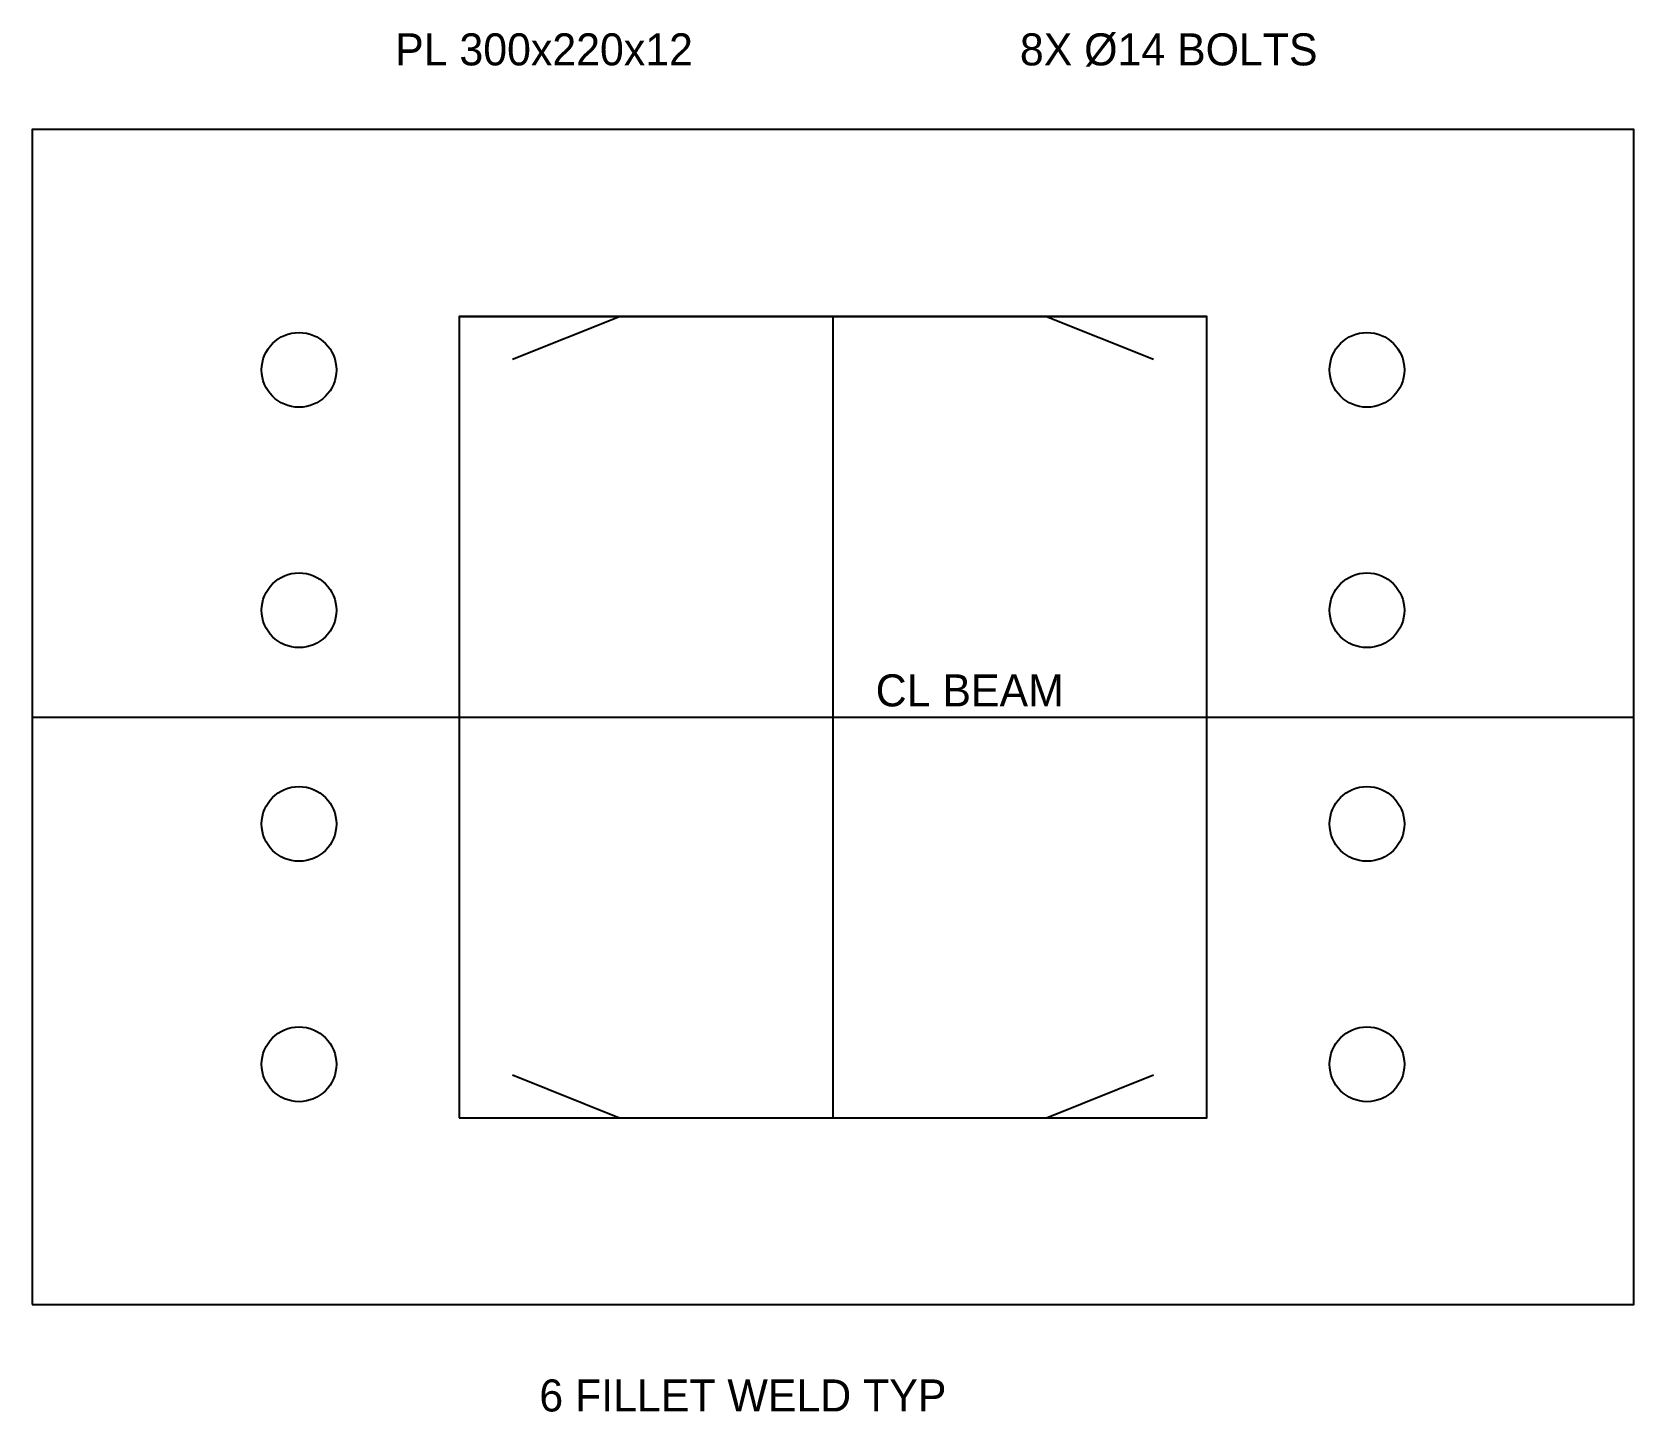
# Model space of a CAD drawing. Header units: millimetres. Extents: x 0 to 300, y -20 to 238.
import ezdxf

# ---------------------------------------------------------------- set-up
doc = ezdxf.new("R2010")
doc.units = ezdxf.units.MM
for name, color, linetype in [('CENTER', 5, 'CONTINUOUS'), ('HOLE', 1, 'CONTINUOUS'), ('NOTE', 2, 'CONTINUOUS'), ('OUTLINE', 7, 'CONTINUOUS'), ('STEEL', 7, 'CONTINUOUS'), ('TEXT', 7, 'CONTINUOUS'), ('WELD', 1, 'CONTINUOUS')]:
    doc.layers.add(name, color=color, linetype=linetype)

msp = doc.modelspace()

# ---------------------------------------------------------------- linework, layer by layer
at = {"layer": 'CENTER'}
for p, q in [((150, 35), (150, 185)), ((0, 110), (300, 110))]:
    msp.add_line(p, q, dxfattribs=at)
at = {"layer": 'HOLE'}
for centre in [(50, 175), (250, 175), (50, 130), (250, 130), (50, 90), (250, 90), (50, 45), (250, 45)]:
    msp.add_circle(centre, 7, dxfattribs=at)
at = {"layer": 'OUTLINE'}
msp.add_lwpolyline([(80, 35), (220, 35), (220, 185), (80, 185)], close=True, dxfattribs=at)
at = {"layer": 'STEEL'}
msp.add_lwpolyline([(0, 0), (300, 0), (300, 220), (0, 220)], close=True, dxfattribs=at)
at = {"layer": 'WELD'}
for p, q in [((80, 185), (220, 185)), ((90, 177), (110, 185)), ((190, 185), (210, 177)), ((90, 43), (110, 35)), ((190, 35), (210, 43)), ((80, 35), (220, 35))]:
    msp.add_line(p, q, dxfattribs=at)

# ---------------------------------------------------------------- texts
at = {"layer": 'NOTE'}
msp.add_text('6 FILLET WELD TYP', height=6, dxfattribs=at).set_placement((95, -20))
at = {"layer": 'TEXT'}
for s, p in [('PL 300x220x12', (68, 232)), ('8X Ø14 BOLTS', (185, 232)), ('CL BEAM', (158, 112))]:
    msp.add_text(s, height=6, dxfattribs=at).set_placement(p)

doc.saveas('drawing.dxf')
